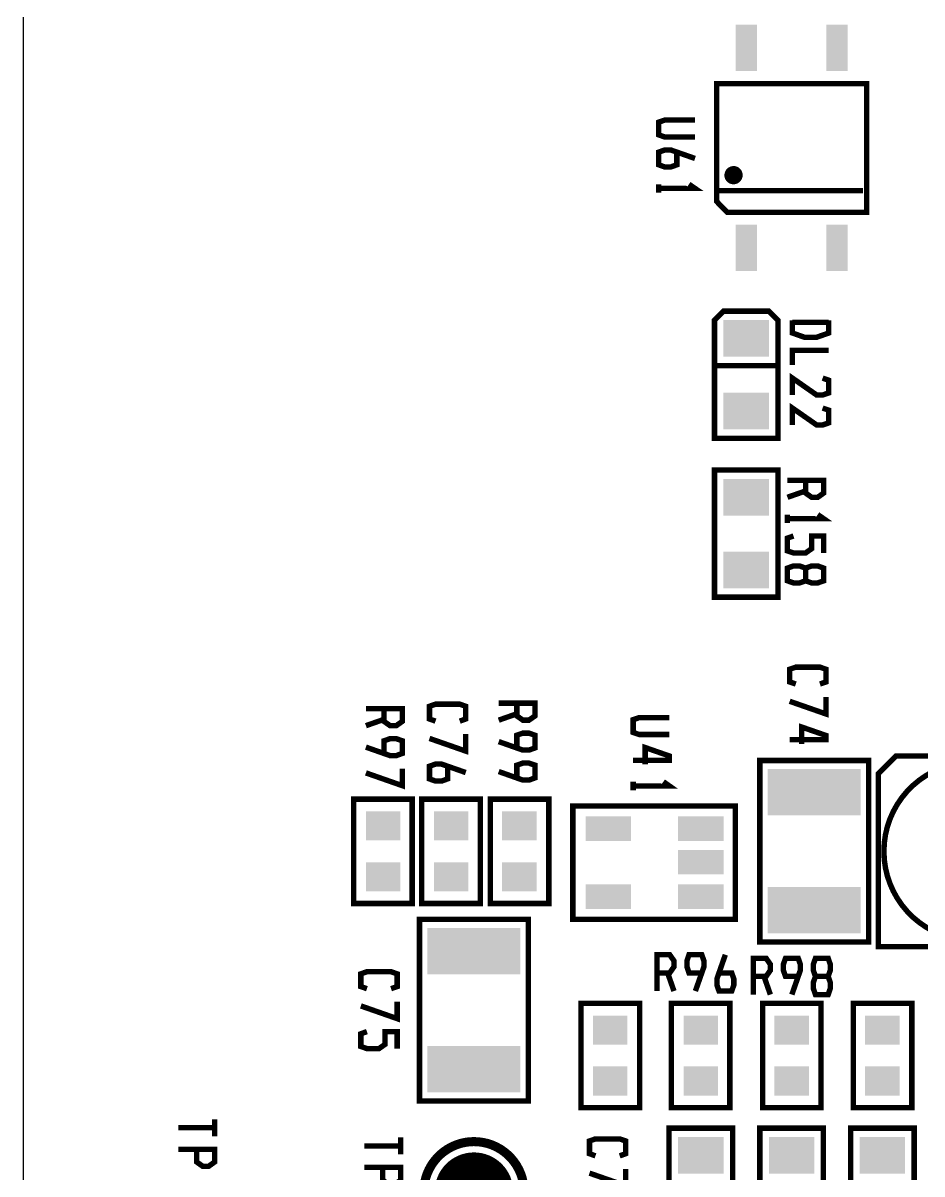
# Model space of a CAD drawing. Extents: x -8 to 204, y 99 to 321.
# Drawn here: x -7.7 to 17.46, y 193.41 to 225.62 of the extents above; entities that cross this region are included whole.
import ezdxf

# ---------------------------------------------------------------- set-up
doc = ezdxf.new("R2010")
doc.units = 0
doc.header["$MEASUREMENT"] = 0
doc.layers.get('0').update_dxf_attribs({"linetype": 'CONTINUOUS'})
for name, color, linetype in [('22-301-0_DRD', 1, 'CONTINUOUS'), ('22-301-0_SMT', 8, 'CONTINUOUS'), ('22-301-0_SST', 255, 'CONTINUOUS')]:
    doc.layers.add(name, color=color, linetype=linetype)

# ---------------------------------------------------------------- blocks, each defined once
blk = doc.blocks.new('RECTANGLE_4')
blk.add_solid([(0.63627, 0.51308), (0.63627, -0.51308), (-0.63627, 0.51308), (-0.63627, -0.51308)])
blk = doc.blocks.new('RECTANGLE_6')
blk.add_solid([(0.4826, 0.4064), (0.4826, -0.4064), (-0.4826, 0.4064), (-0.4826, -0.4064)])
blk = doc.blocks.new('RECTANGLE_9')
blk.add_solid([(1.30048, 0.6477), (1.30048, -0.6477), (-1.30048, 0.6477), (-1.30048, -0.6477)])
blk = doc.blocks.new('ROUND_45')
at = {"const_width": 1.09982}
blk.add_lwpolyline([(-0.54991, 0, 1), (0.54991, 0, 1)], format="xyb", close=True, dxfattribs=at)
blk = doc.blocks.new('RECTANGLE_46')
blk.add_solid([(0.29972, 0.65024), (0.29972, -0.65024), (-0.29972, 0.65024), (-0.29972, -0.65024)])
blk = doc.blocks.new('RECTANGLE_51')
blk.add_solid([(0.635, 0.3429), (0.635, -0.3429), (-0.635, 0.3429), (-0.635, -0.3429)])

msp = doc.modelspace()

# ---------------------------------------------------------------- linework, layer by layer
at = {"layer": '22-301-0_DRD'}
msp.add_line((-7.697, 319.11), (-7.697, 111.811), dxfattribs=at)
at = {"layer": '22-301-0_SST', "const_width": 0.152}
for points in [[(11.909, 220.421), (12.011, 220.32), (15.91, 220.32), (15.91, 223.924), (11.714, 223.924), (11.714, 220.627), (11.909, 220.421)], [(11.109, 222.428), (10.263, 222.428), (10.093, 222.489), (10.093, 222.844), (10.263, 222.903), (11.109, 222.903)], [(10.601, 222.006), (10.601, 221.651), (10.431, 221.59), (10.263, 221.59), (10.093, 221.651), (10.093, 222.006), (10.263, 222.065), (10.431, 222.065), (11.109, 221.828)], [(12.107, 221.521), (12.107, 221.198)], [(12.245, 221.529), (12.245, 221.191)], [(12.356, 221.419), (12.016, 221.419)], [(12.349, 221.282), (12.024, 221.282)], [(10.093, 220.871), (10.093, 221.107)], [(10.093, 220.99), (11.109, 220.99), (10.939, 221.107)], [(15.811, 220.927), (11.714, 220.927)], [(11.907, 217.554), (13.177, 217.554), (13.431, 217.3), (13.431, 213.998), (11.653, 213.998), (11.653, 217.3), (11.907, 217.554)], [(13.835, 217.3), (13.835, 216.944), (14.172, 216.825), (14.513, 216.825), (14.851, 216.944), (14.851, 217.3)], [(13.835, 217.241), (14.851, 217.241)], [(13.835, 216.047), (13.835, 216.461), (14.851, 216.461)], [(11.653, 216.03), (13.431, 216.03)], [(13.835, 215.209), (13.835, 215.682), (14.513, 215.209), (14.68, 215.209), (14.851, 215.268), (14.851, 215.623), (14.68, 215.682)], [(13.835, 214.371), (13.835, 214.843), (14.513, 214.371), (14.68, 214.371), (14.851, 214.429), (14.851, 214.785), (14.68, 214.843)], [(13.431, 209.553), (13.431, 213.109), (11.653, 213.109), (11.653, 209.553), (13.431, 209.553)], [(14.203, 212.821), (14.203, 212.466), (14.373, 212.347), (14.543, 212.347), (14.711, 212.466), (14.711, 212.821), (13.695, 212.821)], [(14.203, 212.524), (13.695, 212.347)], [(13.695, 211.628), (13.695, 211.864)], [(13.695, 211.747), (14.711, 211.747), (14.543, 211.864)], [(13.865, 211.264), (13.695, 211.204), (13.695, 210.848), (13.865, 210.789), (14.203, 210.789), (14.373, 210.909), (14.373, 211.264), (14.711, 211.264), (14.711, 210.789)], [(14.203, 210.01), (14.373, 209.951), (14.543, 209.951), (14.711, 210.01), (14.711, 210.365), (14.543, 210.426), (14.373, 210.426), (14.203, 210.365), (14.203, 210.01), (14.035, 209.951), (13.865, 209.951), (13.695, 210.01), (13.695, 210.365), (13.865, 210.426), (14.035, 210.426), (14.203, 210.365)], [(13.929, 207.122), (13.758, 207.18), (13.758, 207.536), (13.929, 207.594), (14.604, 207.594), (14.774, 207.536), (14.774, 207.18), (14.604, 207.122)], [(13.758, 206.639), (14.774, 206.284), (14.774, 206.756)], [(2.407, 206.431), (2.407, 206.075), (2.577, 205.956), (2.747, 205.956), (2.915, 206.075), (2.915, 206.431), (1.899, 206.431)], [(3.847, 206.083), (3.677, 206.144), (3.677, 206.499), (3.847, 206.558), (4.525, 206.558), (4.693, 206.499), (4.693, 206.144), (4.525, 206.083)], [(6.123, 206.586), (6.123, 206.23), (6.291, 206.111), (6.461, 206.111), (6.631, 206.23), (6.631, 206.586), (5.615, 206.586)], [(2.407, 206.134), (1.899, 205.956)], [(6.123, 206.289), (5.615, 206.111)], [(10.393, 205.709), (9.547, 205.709), (9.377, 205.768), (9.377, 206.124), (9.547, 206.182), (10.393, 206.182)], [(6.123, 205.334), (6.123, 205.689), (6.291, 205.748), (6.461, 205.748), (6.631, 205.689), (6.631, 205.334), (6.461, 205.273), (6.291, 205.273), (5.615, 205.511)], [(14.096, 205.445), (14.096, 205.918), (14.774, 205.682), (14.774, 205.562), (13.758, 205.562)], [(2.407, 205.179), (2.407, 205.534), (2.577, 205.593), (2.747, 205.593), (2.915, 205.534), (2.915, 205.179), (2.747, 205.118), (2.577, 205.118), (1.899, 205.356)], [(3.677, 205.6), (4.693, 205.245), (4.693, 205.72)], [(9.715, 204.871), (9.715, 205.344), (10.393, 205.108), (10.393, 204.988), (9.377, 204.988)], [(17.794, 204.706), (17.794, 205.108), (16.733, 205.108), (16.24, 204.615), (16.24, 199.774), (17.784, 199.774), (17.784, 200.175)], [(1.899, 204.635), (2.915, 204.279), (2.915, 204.754)], [(4.185, 204.823), (4.185, 204.467), (4.017, 204.406), (3.847, 204.406), (3.677, 204.467), (3.677, 204.823), (3.847, 204.881), (4.017, 204.881), (4.693, 204.645)], [(6.123, 204.495), (6.123, 204.851), (6.291, 204.909), (6.461, 204.909), (6.631, 204.851), (6.631, 204.495), (6.461, 204.434), (6.291, 204.434), (5.615, 204.673)], [(13.304, 199.901), (15.971, 199.901), (15.971, 204.981), (12.923, 204.981), (12.923, 199.901), (13.304, 199.901)], [(9.377, 204.15), (9.377, 204.389)], [(9.377, 204.269), (10.393, 204.269), (10.223, 204.389)], [(1.556, 203.901), (1.556, 200.98), (3.194, 200.98), (3.194, 203.901), (1.556, 203.901)], [(3.461, 203.901), (3.461, 200.98), (5.099, 200.98), (5.099, 203.901), (3.461, 203.901)], [(7.017, 200.98), (7.017, 203.901), (5.379, 203.901), (5.379, 200.98), (7.017, 200.98)], [(7.919, 200.536), (7.69, 200.536), (7.69, 203.711), (12.237, 203.711), (12.237, 200.536), (7.919, 200.536)], [(6.065, 200.536), (3.398, 200.536), (3.398, 195.456), (6.446, 195.456), (6.446, 200.536), (6.065, 200.536)], [(10.045, 199.039), (10.4, 199.039), (10.52, 199.21), (10.52, 199.377), (10.4, 199.547), (10.045, 199.547), (10.045, 198.531)], [(11.297, 199.039), (10.941, 199.039), (10.883, 199.21), (10.883, 199.377), (10.941, 199.547), (11.297, 199.547), (11.358, 199.377), (11.358, 199.21), (11.119, 198.531)], [(11.78, 199.039), (12.135, 199.039), (12.196, 198.869), (12.196, 198.702), (12.135, 198.531), (11.78, 198.531), (11.721, 198.702), (11.721, 198.869), (11.957, 199.547)], [(12.742, 198.94), (13.098, 198.94), (13.217, 199.111), (13.217, 199.278), (13.098, 199.448), (12.742, 199.448), (12.742, 198.432)], [(13.997, 198.94), (13.642, 198.94), (13.581, 199.111), (13.581, 199.278), (13.642, 199.448), (13.997, 199.448), (14.056, 199.278), (14.056, 199.111), (13.819, 198.432)], [(14.835, 198.94), (14.894, 199.111), (14.894, 199.278), (14.835, 199.448), (14.48, 199.448), (14.419, 199.278), (14.419, 199.111), (14.48, 198.94), (14.835, 198.94), (14.894, 198.77), (14.894, 198.603), (14.835, 198.432), (14.48, 198.432), (14.419, 198.603), (14.419, 198.77), (14.48, 198.94)], [(1.927, 198.597), (1.757, 198.656), (1.757, 199.012), (1.927, 199.072), (2.603, 199.072), (2.773, 199.012), (2.773, 198.656), (2.603, 198.597)], [(10.342, 199.039), (10.52, 198.531)], [(13.04, 198.94), (13.217, 198.432)], [(1.757, 198.115), (2.773, 197.759), (2.773, 198.234)], [(9.557, 195.265), (9.557, 198.186), (7.919, 198.186), (7.919, 195.265), (9.557, 195.265)], [(10.446, 198.186), (10.446, 195.265), (12.084, 195.265), (12.084, 198.186), (10.446, 198.186)], [(14.637, 195.265), (14.637, 198.186), (12.999, 198.186), (12.999, 195.265), (14.637, 195.265)], [(17.177, 195.265), (17.177, 198.186), (15.539, 198.186), (15.539, 195.265), (17.177, 195.265)], [(1.927, 197.396), (1.757, 197.335), (1.757, 196.98), (1.927, 196.921), (2.265, 196.921), (2.435, 197.04), (2.435, 197.396), (2.773, 197.396), (2.773, 196.921)], [(-2.333, 194.467), (-2.333, 194.942)], [(-3.346, 194.706), (-2.333, 194.706)], [(11.907, 191.138), (10.637, 191.138), (10.383, 191.392), (10.383, 194.694), (12.161, 194.694), (12.161, 191.392), (11.907, 191.138)], [(14.447, 191.138), (13.177, 191.138), (12.923, 191.392), (12.923, 194.694), (14.701, 194.694), (14.701, 191.392), (14.447, 191.138)], [(16.987, 191.138), (15.717, 191.138), (15.463, 191.392), (15.463, 194.694), (17.241, 194.694), (17.241, 191.392), (16.987, 191.138)], [(1.858, 194.198), (2.874, 194.198)], [(2.874, 193.959), (2.874, 194.434)], [(8.323, 193.919), (8.155, 193.98), (8.155, 194.335), (8.323, 194.394), (9.001, 194.394), (9.171, 194.335), (9.171, 193.98), (9.001, 193.919)], [(-2.838, 194.104), (-2.838, 193.749), (-2.67, 193.629), (-2.5, 193.629), (-2.333, 193.749), (-2.333, 194.104), (-3.346, 194.104)], [(2.366, 193.596), (2.366, 193.241), (2.537, 193.121), (2.707, 193.121), (2.874, 193.241), (2.874, 193.596), (1.858, 193.596)], [(8.155, 193.436), (9.171, 193.081), (9.171, 193.556)]]:
    msp.add_lwpolyline(points, dxfattribs=at)
at = {"layer": '22-301-0_SST'}
for points, const_width in [([(12.186, 221.539, 0.414214), (12.008, 221.361)], 0.152), ([(12.366, 221.361, 0.414214), (12.186, 221.541)], 0.152), ([(12.006, 221.361, 0.414214), (12.186, 221.181)], 0.152), ([(12.186, 221.181, 0.414214), (12.366, 221.361)], 0.152), ([(18.892, 204.937, 0.414214), (16.395, 202.441)], 0.152), ([(16.395, 202.441, 0.414214), (18.892, 199.944)], 0.152), ([(4.922, 194.318, 0.414214), (3.52, 192.916)], 0.254), ([(6.324, 192.916, 0.414214), (4.922, 194.318)], 0.254)]:
    msp.add_lwpolyline(points, format="xyb", dxfattribs=dict(at, const_width=const_width))

# ---------------------------------------------------------------- block references
at = {"layer": '22-301-0_SMT'}
for name, p in [('RECTANGLE_46', (12.542, 224.925)), ('RECTANGLE_46', (15.082, 224.925)), ('RECTANGLE_46', (12.542, 219.326)), ('RECTANGLE_46', (15.082, 219.326)), ('RECTANGLE_4', (12.542, 216.792)), ('RECTANGLE_4', (12.542, 214.76)), ('RECTANGLE_4', (12.542, 212.347)), ('RECTANGLE_4', (12.542, 210.315)), ('RECTANGLE_9', (14.447, 204.092)), ('RECTANGLE_6', (2.382, 203.152)), ('RECTANGLE_6', (4.287, 203.152)), ('RECTANGLE_6', (6.192, 203.152)), ('RECTANGLE_51', (8.681, 203.076)), ('RECTANGLE_51', (11.272, 203.076)), ('RECTANGLE_51', (11.272, 202.136)), ('RECTANGLE_6', (2.382, 201.729)), ('RECTANGLE_6', (4.287, 201.729)), ('RECTANGLE_6', (6.192, 201.729)), ('RECTANGLE_51', (8.681, 201.171)), ('RECTANGLE_51', (11.272, 201.171)), ('RECTANGLE_9', (14.447, 200.79)), ('RECTANGLE_9', (4.922, 199.647)), ('RECTANGLE_6', (8.732, 197.437)), ('RECTANGLE_6', (11.272, 197.437)), ('RECTANGLE_6', (13.812, 197.437)), ('RECTANGLE_6', (16.352, 197.437)), ('RECTANGLE_9', (4.922, 196.345)), ('RECTANGLE_6', (8.732, 196.014)), ('RECTANGLE_6', (11.272, 196.014)), ('RECTANGLE_6', (13.812, 196.014)), ('RECTANGLE_6', (16.352, 196.014)), ('RECTANGLE_4', (11.272, 193.932)), ('RECTANGLE_4', (13.812, 193.932)), ('RECTANGLE_4', (16.352, 193.932)), ('ROUND_45', (4.922, 192.916))]:
    msp.add_blockref(name, p, dxfattribs=at)

doc.saveas('drawing.dxf')
